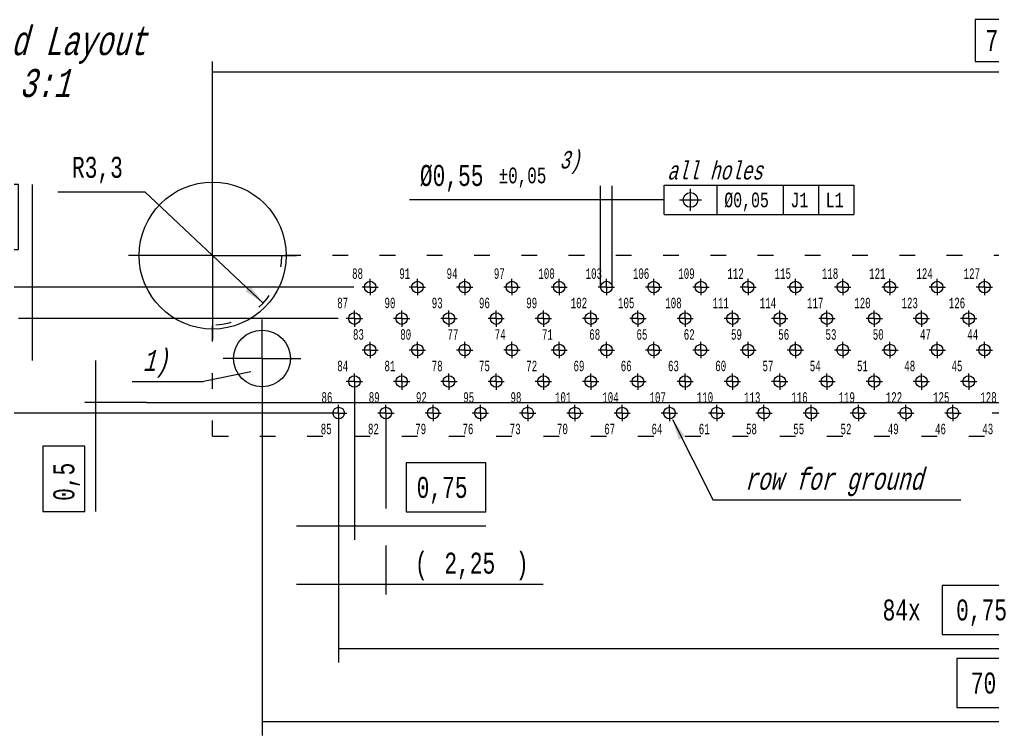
# Model space of a CAD drawing. Extents: x 0 to 420, y 0 to 297.
# Drawn here: x 71.11 to 117.49, y 197.75 to 231.86 of the extents above; entities that cross this region are included whole.
import ezdxf
from ezdxf.enums import TextEntityAlignment as Align

# ---------------------------------------------------------------- set-up
doc = ezdxf.new("R2010")
doc.units = 0
doc.linetypes.add('CENTERLINE', pattern=[30, 12, -1.5, 3, -1.5, 12])
doc.linetypes.add('SHORT_DASH', pattern=[3, 0.75, -1.5, 0.75])
doc.layers.add('6', color=7, linetype='CONTINUOUS')
doc.styles.get("Standard").update_dxf_attribs({"font": 'monotxt.shx'})
doc.dimstyles.new('DSTYLE10', dxfattribs={"dimtxt": 1, "dimasz": 1, "dimexe": 2, "dimexo": 0, "dimgap": 2, "dimtad": 1, "dimrnd": 0.01, "dimzin": 11, "dimcen": 0.09, "dimazin": 3, "dimtp": 0.05, "dimtfac": 1, "dimtdec": 4, "dimtofl": 0, "dimtmove": 0, "dimatfit": 3, "dimtolj": 1, "dimtzin": 0})
doc.dimstyles.new('DSTYLE2', dxfattribs={"dimtxt": 1, "dimasz": 1, "dimexe": 1.5, "dimexo": 0, "dimgap": 1.5, "dimtad": 1, "dimrnd": 0.01, "dimzin": 11, "dimcen": 0.09, "dimazin": 3, "dimtp": 0.05, "dimtfac": 1, "dimtdec": 4, "dimtofl": 0, "dimtmove": 0, "dimatfit": 3, "dimtolj": 1, "dimtzin": 0})
doc.dimstyles.new('DSTYLE5', dxfattribs={"dimtxt": 1, "dimasz": 1, "dimexe": 6, "dimexo": 0, "dimgap": 2, "dimtad": 1, "dimtih": 1, "dimtoh": 1, "dimrnd": 0.01, "dimzin": 11, "dimcen": 0.09, "dimse1": 1, "dimazin": 3, "dimtp": 0.05, "dimtm": 0.1, "dimtfac": 1, "dimtdec": 4, "dimtmove": 0, "dimatfit": 3, "dimtolj": 1, "dimtzin": 0})
doc.dimstyles.new('DSTYLE9', dxfattribs={"dimtxt": 1, "dimasz": 1, "dimexe": 2, "dimexo": 0, "dimgap": 2, "dimtad": 1, "dimrnd": 0.01, "dimzin": 11, "dimcen": 0.09, "dimazin": 3, "dimtol": 1, "dimtp": 0.05, "dimtfac": 1, "dimtdec": 4, "dimtofl": 0, "dimtmove": 0, "dimatfit": 3, "dimtolj": 1, "dimtzin": 0})

# ---------------------------------------------------------------- blocks, each defined once
blk = doc.blocks.new('*D43')
at = {"layer": '6', "color": 1, "linetype": 'CONTINUOUS'}
for p in [(82.126492, 215.06912), (76.481362, 214.61778)]:
    blk.add_line(p, (79.881362, 214.61778), dxfattribs=at)
at = {"layer": '6', "color": 1, "linetype": 'CONTINUOUS', "oblique": 15, "width": 0.7}
blk.add_text('1)', height=1, dxfattribs=at).set_placement((76.981362, 215.11778))
blk = doc.blocks.new('*D252')
at = {"layer": '6', "color": 1, "linetype": 'CONTINUOUS'}
for p in [(102.21061, 212.80707), (115.94193, 208.96029)]:
    blk.add_line(p, (104.14193, 208.96029), dxfattribs=at)
at = {"layer": '6', "color": 0, "linetype": 'CONTINUOUS'}
blk.add_solid([(102.21061, 212.80707), (102.51035, 211.8386), (102.80825, 211.98816)], dxfattribs=at)
at = {"layer": '6', "color": 1, "linetype": 'CONTINUOUS', "oblique": 15, "width": 0.7}
blk.add_text('row for ground', height=1, dxfattribs=at).set_placement((105.64193, 209.46029))
blk = doc.blocks.new('_AH13')
at = {"layer": '101', "color": 0, "linetype": 'CONTINUOUS'}
blk.add_solid([(0, 0), (-1, 0.166667), (-1, -0.166667), (0, 0)], dxfattribs=at)
blk = doc.blocks.new('*FC108')
at = {"layer": '6', "color": 1, "linetype": 'CONTINUOUS'}
for q in [(-2.467839, 0), (0, 0)]:
    blk.add_line((0, 0), q, dxfattribs=at)
at = {"layer": '6', "xscale": 0.5, "yscale": 0.5, "zscale": 0.5}
blk.add_blockref('_AH13', (-2.467839, 0), dxfattribs=at)
blk = doc.blocks.new('*D1423')
at = {"layer": '6', "color": 180, "linetype": 'CONTINUOUS'}
for p in [(72.945626, 223.6495), (82.716449, 218.35102)]:
    blk.add_line(p, (77.078959, 223.6495), dxfattribs=at)
at = {"layer": '6', "color": 0, "linetype": 'CONTINUOUS'}
blk.add_solid([(82.716449, 218.35102), (82.101916, 219.15732), (81.873628, 218.91443)], dxfattribs=at)
at = {"layer": '6', "color": 180, "rotation": 676.77557}
blk.add_blockref('_AH13', (82.716449, 218.35102), dxfattribs=at)
at = {"layer": '6', "color": 180, "linetype": 'CONTINUOUS', "width": 0.7}
blk.add_text('R3,3', height=1, dxfattribs=at).set_placement((73.612293, 224.31616))
blk = doc.blocks.new('*D1453')
at = {"layer": '6', "color": 1, "linetype": 'CONTINUOUS'}
for p, q in [((87.061816, 214.22355), (87.061816, 207.06803)), ((86.311816, 212.73471), (86.311816, 207.06803)), ((93.324859, 210.73503), (89.524859, 210.73503)), ((89.524859, 210.73503), (89.524859, 208.4017)), ((93.324859, 208.4017), (93.324859, 210.73503)), ((89.524859, 208.4017), (93.324859, 208.4017)), ((84.311816, 207.7347), (87.061816, 207.7347)), ((87.061816, 207.7347), (93.324859, 207.7347))]:
    blk.add_line(p, q, dxfattribs=at)
at = {"layer": '6', "color": 1}
for p, rotation in [((86.311816, 207.7347), 360), ((87.061816, 207.7347), 540)]:
    blk.add_blockref('_AH13', p, dxfattribs=dict(at, rotation=rotation))
at = {"layer": '6', "color": 1, "linetype": 'CONTINUOUS', "width": 0.7}
blk.add_text('0,75', height=1, dxfattribs=at).set_placement((90.024859, 209.06836))
blk = doc.blocks.new('*D1454')
at = {"layer": '6', "color": 1, "linetype": 'CONTINUOUS'}
for p, q in [((86.311816, 212.73471), (86.311816, 201.22847)), ((149.31182, 212.72355), (149.31182, 204.49152)), ((119.17848, 204.89547), (115.04515, 204.89547)), ((115.04515, 204.89547), (115.04515, 202.56214)), ((119.17848, 202.56214), (119.17848, 204.89547)), ((149.31182, 203.44768), (149.31182, 201.22847)), ((115.04515, 202.56214), (119.17848, 202.56214)), ((86.311816, 201.89514), (117.81182, 201.89514)), ((149.31182, 201.89514), (117.81182, 201.89514))]:
    blk.add_line(p, q, dxfattribs=at)
at = {"layer": '6', "color": 1}
for p, rotation in [((86.311816, 201.89514), 180), ((86.311816, 201.89514), 180), ((86.311816, 201.89514), 180), ((149.31182, 201.89514), 360), ((149.31182, 201.89514), 360), ((149.31182, 201.89514), 360)]:
    blk.add_blockref('_AH13', p, dxfattribs=dict(at, rotation=rotation))
at = {"layer": '6', "color": 1, "linetype": 'CONTINUOUS', "width": 0.7}
for s, p in [('84x  ', (112.21182, 203.22881)), ('0,75', (115.71182, 203.22881)), ('  (=63)', (118.51182, 203.22881))]:
    blk.add_text(s, height=1, dxfattribs=at).set_placement(p)
blk = doc.blocks.new('*D1462')
at = {"layer": '6', "color": 1, "linetype": 'CONTINUOUS'}
for p, q in [((82.661816, 213.86105), (82.661816, 197.74708)), ((152.96182, 213.86105), (152.96182, 204.9616)), ((152.96182, 203.00842), (152.96182, 197.74708)), ((119.87848, 201.41408), (115.74515, 201.41408)), ((115.74515, 201.41408), (115.74515, 199.08074)), ((119.87848, 199.08074), (119.87848, 201.41408)), ((115.74515, 199.08074), (119.87848, 199.08074)), ((82.661816, 198.41374), (117.81182, 198.41374)), ((152.96182, 198.41374), (117.81182, 198.41374))]:
    blk.add_line(p, q, dxfattribs=at)
at = {"layer": '6', "color": 1}
for p, rotation in [((82.661816, 198.41374), 180), ((152.96182, 198.41374), 360)]:
    blk.add_blockref('_AH13', p, dxfattribs=dict(at, rotation=rotation))
at = {"layer": '6', "color": 1, "linetype": 'CONTINUOUS', "width": 0.7}
blk.add_text('70,3', height=1, dxfattribs=at).set_placement((116.41182, 199.74741))
blk = doc.blocks.new('*D1476')
at = {"layer": '6', "color": 1, "linetype": 'CONTINUOUS'}
for p, q in [((119.01182, 231.86015), (116.61182, 231.86015)), ((116.61182, 231.86015), (116.61182, 229.86015)), ((119.01182, 229.86015), (119.01182, 231.86015)), ((80.311816, 224.61105), (80.311816, 229.85981)), ((116.61182, 229.86015), (119.01182, 229.86015)), ((155.31182, 228.29689), (155.31182, 229.85981)), ((80.311816, 229.35981), (117.81182, 229.35981)), ((155.31182, 229.35981), (117.81182, 229.35981)), ((155.31182, 224.61105), (155.31182, 225.52982))]:
    blk.add_line(p, q, dxfattribs=at)
at = {"layer": '6', "color": 1}
for p, rotation in [((80.311816, 229.35981), 180), ((155.31182, 229.35981), 360)]:
    blk.add_blockref('_AH13', p, dxfattribs=dict(at, rotation=rotation))
at = {"layer": '6', "color": 1, "linetype": 'CONTINUOUS', "width": 0.7}
blk.add_text('75', height=1, dxfattribs=at).set_placement((117.11182, 230.36015))
blk = doc.blocks.new('*D1580')
at = {"layer": '6', "color": 1, "linetype": 'CONTINUOUS'}
for p, q in [((98.786816, 219.11105), (98.786816, 223.92836)), ((99.336816, 219.11105), (99.336816, 223.92836)), ((98.786816, 223.26169), (89.678721, 223.26169)), ((101.33682, 223.26169), (98.786816, 223.26169))]:
    blk.add_line(p, q, dxfattribs=at)
at = {"layer": '6', "color": 1}
for p, rotation in [((98.786816, 223.26169), 720), ((98.786816, 223.26169), 720), ((99.336816, 223.26169), 540), ((99.336816, 223.26169), 540)]:
    blk.add_blockref('_AH13', p, dxfattribs=dict(at, rotation=rotation))
at = {"layer": '6', "color": 1, "linetype": 'CONTINUOUS', "width": 0.7}
for s, height, p in [('%%c0,55', 1, (90.178721, 223.92869)), ('%%p0,05', 0.75, (93.928721, 224.05369))]:
    blk.add_text(s, height=height, rotation=360, dxfattribs=at).set_placement(p)
blk = doc.blocks.new('*FC1115')
at = {"layer": '6', "color": 1, "linetype": 'CONTINUOUS'}
for p, q in [((0, 0), (0, 2)), ((0, 2), (12.9, 2)), ((3.6, 2), (3.6, 0)), ((8.1, 2), (8.1, 0)), ((10.5, 2), (10.5, 0)), ((12.9, 2), (12.9, 0)), ((1.8, 0.25), (1.8, 1.75)), ((1.05, 1), (2.55, 1)), ((0, 0), (12.9, 0))]:
    blk.add_line(p, q, dxfattribs=at)
blk.add_circle((1.8, 1), 0.5, dxfattribs=at)
at = {"layer": '6', "color": 1, "linetype": 'CONTINUOUS', "width": 0.7}
for s, p in [('%%c0,05', (4.1, 0.5)), ('J1', (8.6, 0.5)), ('L1', (11, 0.5))]:
    blk.add_text(s, height=1, dxfattribs=at).set_placement(p)
blk = doc.blocks.new('*D4930')
at = {"layer": '6', "color": 1, "linetype": 'CONTINUOUS'}
for p, q in [((74.727619, 215.61105), (74.727619, 213.11105)), ((77.162265, 213.61105), (74.227619, 213.61105)), ((85.924316, 213.11105), (74.227619, 213.11105)), ((74.727619, 213.11105), (74.727619, 208.42629)), ((74.227286, 211.52629), (72.227286, 211.52629)), ((72.227286, 211.52629), (72.227286, 208.42629)), ((74.227286, 208.42629), (74.227286, 211.52629)), ((72.227286, 208.42629), (74.227286, 208.42629))]:
    blk.add_line(p, q, dxfattribs=at)
at = {"layer": '6', "color": 1}
for p, rotation in [((74.727619, 213.61105), 630), ((74.727619, 213.11105), 450)]:
    blk.add_blockref('_AH13', p, dxfattribs=dict(at, rotation=rotation))
at = {"layer": '6', "color": 1, "linetype": 'CONTINUOUS', "width": 0.7}
blk.add_text('0,5', height=1, rotation=90, dxfattribs=at).set_placement((73.727286, 208.92629))
blk = doc.blocks.new('*D5068')
at = {"layer": '6', "color": 1, "linetype": 'CONTINUOUS'}
for p, q in [((86.311816, 212.72355), (86.311816, 204.45816)), ((88.561816, 212.72355), (88.561816, 208.5563)), ((88.561816, 206.79619), (88.561816, 204.45816)), ((84.311816, 204.95816), (88.561816, 204.95816)), ((88.561816, 204.95816), (96.044942, 204.95816))]:
    blk.add_line(p, q, dxfattribs=at)
at = {"layer": '6', "color": 1}
for p, rotation in [((86.311816, 204.95816), 360), ((86.311816, 204.95816), 360), ((86.311816, 204.95816), 360), ((88.561816, 204.95816), 540), ((88.561816, 204.95816), 540), ((88.561816, 204.95816), 540)]:
    blk.add_blockref('_AH13', p, dxfattribs=dict(at, rotation=rotation))
at = {"layer": '6', "color": 1, "linetype": 'CONTINUOUS', "width": 0.7}
for s, p in [('( ', (89.944942, 205.45849)), ('2,25', (91.344942, 205.45849)), (' )', (94.144942, 205.45849))]:
    blk.add_text(s, height=1, dxfattribs=at).set_placement(p)
blk = doc.blocks.new('*TX1444')
at = {"layer": '6', "color": 1, "linetype": 'CONTINUOUS', "oblique": 15, "width": 0.7}
for s, height, p in [('Board Layout', 1.33333, (0, 0)), ('3:1', 1.3333, (0, -2))]:
    blk.add_text(s, height=height, dxfattribs=at).set_placement(p, align=Align.MIDDLE_CENTER)
blk = doc.blocks.new('*D11318')
at = {"layer": '6', "color": 1, "linetype": 'CONTINUOUS'}
for p, q in [((71.073429, 223.99918), (68.740096, 223.99918)), ((68.740096, 223.99918), (68.740096, 220.89918)), ((71.073429, 220.89918), (71.073429, 223.99918)), ((71.740429, 219.11105), (71.740429, 223.99918)), ((68.740096, 220.89918), (71.073429, 220.89918)), ((87.036816, 219.11105), (71.073763, 219.11105)), ((71.740429, 215.61105), (71.740429, 219.11105)), ((86.286816, 217.61105), (71.073763, 217.61105))]:
    blk.add_line(p, q, dxfattribs=at)
at = {"layer": '6', "color": 1}
for p, rotation in [((71.740429, 219.11105), 630), ((71.740429, 217.61105), 810)]:
    blk.add_blockref('_AH13', p, dxfattribs=dict(at, rotation=rotation))
at = {"layer": '6', "color": 1, "linetype": 'CONTINUOUS', "width": 0.7}
blk.add_text('1,5', height=1, rotation=90, dxfattribs=at).set_placement((70.406763, 221.39918))
blk = doc.blocks.new('*D11319')
at = {"layer": '6', "color": 1, "linetype": 'CONTINUOUS'}
for p, q in [((67.713712, 221.11105), (67.713712, 213.11105)), ((87.036816, 219.11105), (67.047046, 219.11105)), ((85.536816, 213.11105), (67.047046, 213.11105)), ((67.713712, 213.11105), (67.713712, 202.27332)), ((67.046712, 208.33999), (64.713379, 208.33999)), ((64.713379, 208.33999), (64.713379, 204.90666)), ((67.046712, 204.90666), (67.046712, 208.33999)), ((64.713379, 204.90666), (67.046712, 204.90666))]:
    blk.add_line(p, q, dxfattribs=at)
at = {"layer": '6', "color": 1}
for p, rotation in [((67.713712, 219.11105), 630), ((67.713712, 219.11105), 630), ((67.713712, 219.11105), 630), ((67.713712, 213.11105), 810), ((67.713712, 213.11105), 810), ((67.713712, 213.11105), 810)]:
    blk.add_blockref('_AH13', p, dxfattribs=dict(at, rotation=rotation))
at = {"layer": '6', "color": 1, "linetype": 'CONTINUOUS', "width": 0.7}
for s, p in [('  (=6)', (66.380046, 207.67332)), ('1,5', (66.380046, 205.57332)), ('4x  ', (66.380046, 202.77332))]:
    blk.add_text(s, height=1, rotation=90, dxfattribs=at).set_placement(p)

msp = doc.modelspace()

# ---------------------------------------------------------------- linework, layer by layer
at = {"layer": '6', "color": 3, "linetype": 'CENTERLINE'}
for p, q in [((80.311816, 220.61105), (80.311816, 224.61105)), ((80.311816, 220.61105), (76.311816, 220.61105)), ((80.311816, 220.61105), (84.311816, 220.61105)), ((80.311816, 220.61105), (80.311816, 216.61105)), ((87.811816, 219.11105), (87.811816, 219.49855)), ((90.061816, 219.11105), (90.061816, 219.49855)), ((92.311816, 219.11105), (92.311816, 219.49855)), ((94.561816, 219.11105), (94.561816, 219.49855)), ((96.811816, 219.11105), (96.811816, 219.49855)), ((99.061816, 219.11105), (99.061816, 219.49855)), ((101.31182, 219.11105), (101.31182, 219.49855)), ((103.56182, 219.11105), (103.56182, 219.49855)), ((105.81182, 219.11105), (105.81182, 219.49855)), ((108.06182, 219.11105), (108.06182, 219.49855)), ((110.31182, 219.11105), (110.31182, 219.49855)), ((112.56182, 219.11105), (112.56182, 219.49855)), ((114.81182, 219.11105), (114.81182, 219.49855)), ((117.06182, 219.11105), (117.06182, 219.49855)), ((87.811816, 219.11105), (87.424316, 219.11105)), ((87.811816, 219.11105), (88.199316, 219.11105)), ((87.811816, 219.11105), (87.811816, 218.72355)), ((90.061816, 219.11105), (89.674316, 219.11105)), ((90.061816, 219.11105), (90.061816, 218.72355)), ((90.061816, 219.11105), (90.449316, 219.11105)), ((92.311816, 219.11105), (91.924316, 219.11105)), ((92.311816, 219.11105), (92.311816, 218.72355)), ((92.311816, 219.11105), (92.699316, 219.11105)), ((94.561816, 219.11105), (94.174316, 219.11105)), ((94.561816, 219.11105), (94.561816, 218.72355)), ((94.561816, 219.11105), (94.949316, 219.11105)), ((96.811816, 219.11105), (96.424316, 219.11105)), ((96.811816, 219.11105), (96.811816, 218.72355)), ((96.811816, 219.11105), (97.199316, 219.11105)), ((99.061816, 219.11105), (98.674316, 219.11105)), ((99.061816, 219.11105), (99.061816, 218.72355)), ((99.061816, 219.11105), (99.449316, 219.11105)), ((101.31182, 219.11105), (100.92432, 219.11105)), ((101.31182, 219.11105), (101.31182, 218.72355)), ((101.31182, 219.11105), (101.69932, 219.11105)), ((103.56182, 219.11105), (103.17432, 219.11105)), ((103.56182, 219.11105), (103.56182, 218.72355)), ((103.56182, 219.11105), (103.94932, 219.11105)), ((105.81182, 219.11105), (105.42432, 219.11105)), ((105.81182, 219.11105), (105.81182, 218.72355)), ((105.81182, 219.11105), (106.19932, 219.11105)), ((108.06182, 219.11105), (107.67432, 219.11105)), ((108.06182, 219.11105), (108.06182, 218.72355)), ((108.06182, 219.11105), (108.44932, 219.11105)), ((110.31182, 219.11105), (109.92432, 219.11105)), ((110.31182, 219.11105), (110.31182, 218.72355)), ((110.31182, 219.11105), (110.69932, 219.11105)), ((112.56182, 219.11105), (112.17432, 219.11105)), ((112.56182, 219.11105), (112.56182, 218.72355)), ((112.56182, 219.11105), (112.94932, 219.11105)), ((114.81182, 219.11105), (114.42432, 219.11105)), ((114.81182, 219.11105), (114.81182, 218.72355)), ((114.81182, 219.11105), (115.19932, 219.11105)), ((117.06182, 219.11105), (116.67432, 219.11105)), ((117.06182, 219.11105), (117.06182, 218.72355)), ((117.06182, 219.11105), (117.44932, 219.11105)), ((87.061816, 217.61105), (87.061816, 217.99855)), ((89.311816, 217.61105), (89.311816, 217.99855)), ((91.561816, 217.61105), (91.561816, 217.99855)), ((93.811816, 217.61105), (93.811816, 217.99855)), ((96.061816, 217.61105), (96.061816, 217.99855)), ((98.311816, 217.61105), (98.311816, 217.99855)), ((100.56182, 217.61105), (100.56182, 217.99855)), ((102.81182, 217.61105), (102.81182, 217.99855)), ((105.06182, 217.61105), (105.06182, 217.99855)), ((107.31182, 217.61105), (107.31182, 217.99855)), ((109.56182, 217.61105), (109.56182, 217.99855)), ((111.81182, 217.61105), (111.81182, 217.99855)), ((114.06182, 217.61105), (114.06182, 217.99855)), ((116.31182, 217.61105), (116.31182, 217.99855)), ((82.661816, 215.71105), (82.661816, 217.56105)), ((87.061816, 217.61105), (86.674316, 217.61105)), ((87.061816, 217.61105), (87.449316, 217.61105)), ((87.061816, 217.61105), (87.061816, 217.22355)), ((89.311816, 217.61105), (88.924316, 217.61105)), ((89.311816, 217.61105), (89.699316, 217.61105)), ((89.311816, 217.61105), (89.311816, 217.22355)), ((91.561816, 217.61105), (91.174316, 217.61105)), ((91.561816, 217.61105), (91.949316, 217.61105)), ((91.561816, 217.61105), (91.561816, 217.22355)), ((93.811816, 217.61105), (93.424316, 217.61105)), ((93.811816, 217.61105), (94.199316, 217.61105)), ((93.811816, 217.61105), (93.811816, 217.22355)), ((96.061816, 217.61105), (95.674316, 217.61105)), ((96.061816, 217.61105), (96.449316, 217.61105)), ((96.061816, 217.61105), (96.061816, 217.22355)), ((98.311816, 217.61105), (97.924316, 217.61105)), ((98.311816, 217.61105), (98.699316, 217.61105)), ((98.311816, 217.61105), (98.311816, 217.22355)), ((100.56182, 217.61105), (100.17432, 217.61105)), ((100.56182, 217.61105), (100.94932, 217.61105)), ((100.56182, 217.61105), (100.56182, 217.22355)), ((102.81182, 217.61105), (102.42432, 217.61105)), ((102.81182, 217.61105), (103.19932, 217.61105)), ((102.81182, 217.61105), (102.81182, 217.22355)), ((105.06182, 217.61105), (104.67432, 217.61105)), ((105.06182, 217.61105), (105.44932, 217.61105)), ((105.06182, 217.61105), (105.06182, 217.22355)), ((107.31182, 217.61105), (106.92432, 217.61105)), ((107.31182, 217.61105), (107.69932, 217.61105)), ((107.31182, 217.61105), (107.31182, 217.22355)), ((109.56182, 217.61105), (109.17432, 217.61105)), ((109.56182, 217.61105), (109.94932, 217.61105)), ((109.56182, 217.61105), (109.56182, 217.22355)), ((111.81182, 217.61105), (111.42432, 217.61105)), ((111.81182, 217.61105), (112.19932, 217.61105)), ((111.81182, 217.61105), (111.81182, 217.22355)), ((114.06182, 217.61105), (113.67432, 217.61105)), ((114.06182, 217.61105), (114.44932, 217.61105)), ((114.06182, 217.61105), (114.06182, 217.22355)), ((116.31182, 217.61105), (115.92432, 217.61105)), ((116.31182, 217.61105), (116.69932, 217.61105)), ((116.31182, 217.61105), (116.31182, 217.22355)), ((87.811816, 216.11105), (87.811816, 216.49855)), ((90.061816, 216.11105), (90.061816, 216.49855)), ((92.311816, 216.11105), (92.311816, 216.49855)), ((94.561816, 216.11105), (94.561816, 216.49855)), ((96.811816, 216.11105), (96.811816, 216.49855)), ((99.061816, 216.11105), (99.061816, 216.49855)), ((101.31182, 216.11105), (101.31182, 216.49855)), ((103.56182, 216.11105), (103.56182, 216.49855)), ((105.81182, 216.11105), (105.81182, 216.49855)), ((108.06182, 216.11105), (108.06182, 216.49855)), ((110.31182, 216.11105), (110.31182, 216.49855)), ((112.56182, 216.11105), (112.56182, 216.49855)), ((114.81182, 216.11105), (114.81182, 216.49855)), ((117.06182, 216.11105), (117.06182, 216.49855)), ((82.661816, 215.71105), (80.811816, 215.71105)), ((82.661816, 215.71105), (84.511816, 215.71105)), ((82.661816, 215.71105), (82.661816, 213.86105)), ((87.811816, 216.11105), (87.424316, 216.11105)), ((87.811816, 216.11105), (88.199316, 216.11105)), ((87.811816, 216.11105), (87.811816, 215.72355)), ((90.061816, 216.11105), (89.674316, 216.11105)), ((90.061816, 216.11105), (90.449316, 216.11105)), ((90.061816, 216.11105), (90.061816, 215.72355)), ((92.311816, 216.11105), (91.924316, 216.11105)), ((92.311816, 216.11105), (92.699316, 216.11105)), ((92.311816, 216.11105), (92.311816, 215.72355)), ((94.561816, 216.11105), (94.174316, 216.11105)), ((94.561816, 216.11105), (94.949316, 216.11105)), ((94.561816, 216.11105), (94.561816, 215.72355)), ((96.811816, 216.11105), (96.424316, 216.11105)), ((96.811816, 216.11105), (97.199316, 216.11105)), ((96.811816, 216.11105), (96.811816, 215.72355)), ((99.061816, 216.11105), (98.674316, 216.11105)), ((99.061816, 216.11105), (99.449316, 216.11105)), ((99.061816, 216.11105), (99.061816, 215.72355)), ((101.31182, 216.11105), (100.92432, 216.11105)), ((101.31182, 216.11105), (101.69932, 216.11105)), ((101.31182, 216.11105), (101.31182, 215.72355)), ((103.56182, 216.11105), (103.17432, 216.11105)), ((103.56182, 216.11105), (103.94932, 216.11105)), ((103.56182, 216.11105), (103.56182, 215.72355)), ((105.81182, 216.11105), (105.42432, 216.11105)), ((105.81182, 216.11105), (106.19932, 216.11105)), ((105.81182, 216.11105), (105.81182, 215.72355)), ((108.06182, 216.11105), (107.67432, 216.11105)), ((108.06182, 216.11105), (108.44932, 216.11105)), ((108.06182, 216.11105), (108.06182, 215.72355)), ((110.31182, 216.11105), (109.92432, 216.11105)), ((110.31182, 216.11105), (110.69932, 216.11105)), ((110.31182, 216.11105), (110.31182, 215.72355)), ((112.56182, 216.11105), (112.17432, 216.11105)), ((112.56182, 216.11105), (112.94932, 216.11105)), ((112.56182, 216.11105), (112.56182, 215.72355)), ((114.81182, 216.11105), (114.42432, 216.11105)), ((114.81182, 216.11105), (115.19932, 216.11105)), ((114.81182, 216.11105), (114.81182, 215.72355)), ((117.06182, 216.11105), (116.67432, 216.11105)), ((117.06182, 216.11105), (117.44932, 216.11105)), ((117.06182, 216.11105), (117.06182, 215.72355)), ((87.061816, 214.61105), (87.061816, 214.99855)), ((89.311816, 214.61105), (89.311816, 214.99855)), ((91.561816, 214.61105), (91.561816, 214.99855)), ((93.811816, 214.61105), (93.811816, 214.99855)), ((96.061816, 214.61105), (96.061816, 214.99855)), ((98.311816, 214.61105), (98.311816, 214.99855)), ((100.56182, 214.61105), (100.56182, 214.99855)), ((102.81182, 214.61105), (102.81182, 214.99855)), ((105.06182, 214.61105), (105.06182, 214.99855)), ((107.31182, 214.61105), (107.31182, 214.99855)), ((109.56182, 214.61105), (109.56182, 214.99855)), ((111.81182, 214.61105), (111.81182, 214.99855)), ((114.06182, 214.61105), (114.06182, 214.99855)), ((116.31182, 214.61105), (116.31182, 214.99855)), ((87.061816, 214.61105), (86.674316, 214.61105)), ((87.061816, 214.61105), (87.449316, 214.61105)), ((87.061816, 214.61105), (87.061816, 214.22355)), ((89.311816, 214.61105), (88.924316, 214.61105)), ((89.311816, 214.61105), (89.699316, 214.61105)), ((89.311816, 214.61105), (89.311816, 214.22355)), ((91.561816, 214.61105), (91.174316, 214.61105)), ((91.561816, 214.61105), (91.949316, 214.61105)), ((91.561816, 214.61105), (91.561816, 214.22355)), ((93.811816, 214.61105), (93.424316, 214.61105)), ((93.811816, 214.61105), (94.199316, 214.61105)), ((93.811816, 214.61105), (93.811816, 214.22355)), ((96.061816, 214.61105), (95.674316, 214.61105)), ((96.061816, 214.61105), (96.449316, 214.61105)), ((96.061816, 214.61105), (96.061816, 214.22355)), ((98.311816, 214.61105), (97.924316, 214.61105)), ((98.311816, 214.61105), (98.699316, 214.61105)), ((98.311816, 214.61105), (98.311816, 214.22355)), ((100.56182, 214.61105), (100.17432, 214.61105)), ((100.56182, 214.61105), (100.94932, 214.61105)), ((100.56182, 214.61105), (100.56182, 214.22355)), ((102.81182, 214.61105), (102.42432, 214.61105)), ((102.81182, 214.61105), (103.19932, 214.61105)), ((102.81182, 214.61105), (102.81182, 214.22355)), ((105.06182, 214.61105), (104.67432, 214.61105)), ((105.06182, 214.61105), (105.44932, 214.61105)), ((105.06182, 214.61105), (105.06182, 214.22355)), ((107.31182, 214.61105), (106.92432, 214.61105)), ((107.31182, 214.61105), (107.69932, 214.61105)), ((107.31182, 214.61105), (107.31182, 214.22355)), ((109.56182, 214.61105), (109.17432, 214.61105)), ((109.56182, 214.61105), (109.94932, 214.61105)), ((109.56182, 214.61105), (109.56182, 214.22355)), ((111.81182, 214.61105), (111.42432, 214.61105)), ((111.81182, 214.61105), (112.19932, 214.61105)), ((111.81182, 214.61105), (111.81182, 214.22355)), ((114.06182, 214.61105), (113.67432, 214.61105)), ((114.06182, 214.61105), (114.44932, 214.61105)), ((114.06182, 214.61105), (114.06182, 214.22355)), ((116.31182, 214.61105), (115.92432, 214.61105)), ((116.31182, 214.61105), (116.69932, 214.61105)), ((116.31182, 214.61105), (116.31182, 214.22355)), ((86.311816, 213.11105), (86.311816, 213.49855)), ((88.561816, 213.11105), (88.561816, 213.49855)), ((90.811816, 213.11105), (90.811816, 213.49855)), ((93.061816, 213.11105), (93.061816, 213.49855)), ((95.311816, 213.11105), (95.311816, 213.49855)), ((97.561816, 213.11105), (97.561816, 213.49855)), ((99.811816, 213.11105), (99.811816, 213.49855)), ((102.06182, 213.11105), (102.06182, 213.49855)), ((104.31182, 213.11105), (104.31182, 213.49855)), ((106.56182, 213.11105), (106.56182, 213.49855)), ((108.81182, 213.11105), (108.81182, 213.49855)), ((111.06182, 213.11105), (111.06182, 213.49855)), ((113.31182, 213.11105), (113.31182, 213.49855)), ((115.56182, 213.11105), (115.56182, 213.49855)), ((86.311816, 213.11105), (85.924316, 213.11105)), ((86.311816, 213.11105), (86.699316, 213.11105)), ((86.311816, 213.11105), (86.311816, 212.72355)), ((88.561816, 213.11105), (88.174316, 213.11105)), ((88.561816, 213.11105), (88.949316, 213.11105)), ((88.561816, 213.11105), (88.561816, 212.72355)), ((90.811816, 213.11105), (90.424316, 213.11105)), ((90.811816, 213.11105), (91.199316, 213.11105)), ((90.811816, 213.11105), (90.811816, 212.72355)), ((93.061816, 213.11105), (92.674316, 213.11105)), ((93.061816, 213.11105), (93.449316, 213.11105)), ((93.061816, 213.11105), (93.061816, 212.72355)), ((95.311816, 213.11105), (94.924316, 213.11105)), ((95.311816, 213.11105), (95.699316, 213.11105)), ((95.311816, 213.11105), (95.311816, 212.72355)), ((97.561816, 213.11105), (97.174316, 213.11105)), ((97.561816, 213.11105), (97.949316, 213.11105)), ((97.561816, 213.11105), (97.561816, 212.72355)), ((99.811816, 213.11105), (99.424316, 213.11105)), ((99.811816, 213.11105), (100.19932, 213.11105)), ((99.811816, 213.11105), (99.811816, 212.72355)), ((102.06182, 213.11105), (101.67432, 213.11105)), ((102.06182, 213.11105), (102.44932, 213.11105)), ((102.06182, 213.11105), (102.06182, 212.72355)), ((104.31182, 213.11105), (103.92432, 213.11105)), ((104.31182, 213.11105), (104.69932, 213.11105)), ((104.31182, 213.11105), (104.31182, 212.72355)), ((106.56182, 213.11105), (106.17432, 213.11105)), ((106.56182, 213.11105), (106.94932, 213.11105)), ((106.56182, 213.11105), (106.56182, 212.72355)), ((108.81182, 213.11105), (108.42432, 213.11105)), ((108.81182, 213.11105), (109.19932, 213.11105)), ((108.81182, 213.11105), (108.81182, 212.72355)), ((111.06182, 213.11105), (110.67432, 213.11105)), ((111.06182, 213.11105), (111.44932, 213.11105)), ((111.06182, 213.11105), (111.06182, 212.72355)), ((113.31182, 213.11105), (112.92432, 213.11105)), ((113.31182, 213.11105), (113.69932, 213.11105)), ((113.31182, 213.11105), (113.31182, 212.72355)), ((115.56182, 213.11105), (115.17432, 213.11105)), ((115.56182, 213.11105), (115.94932, 213.11105)), ((115.56182, 213.11105), (115.56182, 212.72355)), ((117.81182, 213.11105), (117.42432, 213.11105))]:
    msp.add_line(p, q, dxfattribs=at)
at = {"layer": '6', "color": 1, "linetype": 'CONTINUOUS'}
for p, q in [((80.311816, 220.61105), (80.311816, 220.61105)), ((80.311816, 220.61105), (80.311816, 220.61105)), ((87.811816, 219.11105), (87.811816, 219.11105)), ((87.811816, 219.11105), (87.811816, 219.11105)), ((82.661816, 215.71105), (82.661816, 215.71105)), ((82.661816, 215.71105), (82.661816, 215.71105))]:
    msp.add_line(p, q, dxfattribs=at)
at = {"layer": '6', "color": 180, "linetype": 'SHORT_DASH'}
for p, q in [((152.01182, 220.61105), (83.611816, 220.61105)), ((80.311816, 212.01105), (80.311816, 217.31446)), ((80.311816, 212.01105), (155.31182, 212.01105))]:
    msp.add_line(p, q, dxfattribs=at)
at = {"layer": '6', "color": 3, "linetype": 'CONTINUOUS'}
msp.add_line((77.162265, 213.61105), (162.51213, 213.61105), dxfattribs=at)
for centre, radius in [((80.311816, 220.61105), 3.5), ((82.661816, 215.71105), 1.35), ((86.311816, 213.11105), 0.275), ((88.561816, 213.11105), 0.275), ((90.811816, 213.11105), 0.275), ((93.061816, 213.11105), 0.275), ((95.311816, 213.11105), 0.275), ((97.561816, 213.11105), 0.275), ((99.811816, 213.11105), 0.275), ((102.06182, 213.11105), 0.275), ((104.31182, 213.11105), 0.275), ((106.56182, 213.11105), 0.275), ((108.81182, 213.11105), 0.275), ((111.06182, 213.11105), 0.275), ((113.31182, 213.11105), 0.275), ((115.56182, 213.11105), 0.275)]:
    msp.add_circle(centre, radius, dxfattribs=at)
at = {"layer": '6', "color": 150, "linetype": 'CONTINUOUS'}
for centre in [(87.811816, 219.11105), (90.061816, 219.11105), (92.311816, 219.11105), (94.561816, 219.11105), (96.811816, 219.11105), (99.061816, 219.11105), (101.31182, 219.11105), (103.56182, 219.11105), (105.81182, 219.11105), (108.06182, 219.11105), (110.31182, 219.11105), (112.56182, 219.11105), (114.81182, 219.11105), (117.06182, 219.11105), (87.061816, 217.61105), (89.311816, 217.61105), (91.561816, 217.61105), (93.811816, 217.61105), (96.061816, 217.61105), (98.311816, 217.61105), (100.56182, 217.61105), (102.81182, 217.61105), (105.06182, 217.61105), (107.31182, 217.61105), (109.56182, 217.61105), (111.81182, 217.61105), (114.06182, 217.61105), (116.31182, 217.61105), (87.811816, 216.11105), (90.061816, 216.11105), (92.311816, 216.11105), (94.561816, 216.11105), (96.811816, 216.11105), (99.061816, 216.11105), (101.31182, 216.11105), (103.56182, 216.11105), (105.81182, 216.11105), (108.06182, 216.11105), (110.31182, 216.11105), (112.56182, 216.11105), (114.81182, 216.11105), (117.06182, 216.11105), (87.061816, 214.61105), (89.311816, 214.61105), (91.561816, 214.61105), (93.811816, 214.61105), (96.061816, 214.61105), (98.311816, 214.61105), (100.56182, 214.61105), (102.81182, 214.61105), (105.06182, 214.61105), (107.31182, 214.61105), (109.56182, 214.61105), (111.81182, 214.61105), (114.06182, 214.61105), (116.31182, 214.61105)]:
    msp.add_circle(centre, 0.275, dxfattribs=at)
at = {"layer": '6', "color": 180, "linetype": 'SHORT_DASH'}
msp.add_arc((80.311816, 220.61105), 3.3, 272.60525, 360, dxfattribs=at)

# ---------------------------------------------------------------- block references
at = {"layer": '6'}
for name, p in [('*TX1444', (72.318706, 230.83046)), ('*FC108', (101.80465, 223.26169))]:
    msp.add_blockref(name, p, dxfattribs=at)
at = {"layer": '6', "xscale": 0.7, "yscale": 0.7, "zscale": 0.7}
msp.add_blockref('*FC1115', (101.80465, 222.56169), dxfattribs=at)
at = {"layer": '6', "color": 1}
for name in ['*D43', '*D252']:
    msp.add_blockref(name, (0, 0), dxfattribs=at)

# ---------------------------------------------------------------- texts
at = {"layer": '6', "color": 1, "linetype": 'CONTINUOUS', "oblique": 15, "width": 0.7}
msp.add_text('3)', height=0.8333333, dxfattribs=at).set_placement((97.322743, 225.1758), align=Align.MIDDLE_CENTER)
msp.add_text('all holes', height=0.8333333, dxfattribs=at).set_placement((101.95774, 224.23724))
at = {"layer": '6', "color": 1, "linetype": 'CONTINUOUS', "width": 0.6}
for s, p in [('88', (87.21093, 219.75265)), ('91', (89.46093, 219.75265)), ('94', (91.71093, 219.75265)), ('97', (93.96093, 219.75265)), ('100', (96.21093, 219.75265)), ('103', (98.46093, 219.75265)), ('106', (100.71093, 219.75265)), ('109', (102.87308, 219.75265)), ('112', (105.21093, 219.75265)), ('115', (107.46093, 219.75265)), ('118', (109.71093, 219.75265)), ('121', (111.96093, 219.75265)), ('124', (114.21093, 219.75265)), ('127', (116.46093, 219.75265)), ('87', (86.50377, 218.35261)), ('90', (88.75377, 218.35261)), ('93', (91.00377, 218.35261)), ('96', (93.25377, 218.35261)), ('99', (95.50377, 218.35261)), ('102', (97.75377, 218.35261)), ('105', (100.00377, 218.35261)), ('108', (102.25377, 218.35261)), ('111', (104.50377, 218.35261)), ('114', (106.75377, 218.35261)), ('117', (109.00377, 218.35261)), ('120', (111.25377, 218.35261)), ('123', (113.50377, 218.35261)), ('126', (115.75377, 218.35261)), ('83', (87.25377, 216.85261)), ('80', (89.50377, 216.85261)), ('77', (91.75377, 216.85261)), ('74', (94.00377, 216.85261)), ('71', (96.25377, 216.85261)), ('68', (98.50377, 216.85261)), ('65', (100.75377, 216.85261)), ('62', (103.00377, 216.85261)), ('59', (105.25377, 216.85261)), ('56', (107.50377, 216.85261)), ('53', (109.75377, 216.85261)), ('50', (112.00377, 216.85261)), ('47', (114.25377, 216.85261)), ('44', (116.50377, 216.85261)), ('84', (86.50377, 215.35261)), ('81', (88.75377, 215.35261)), ('78', (91.00377, 215.35261)), ('75', (93.25377, 215.35261)), ('72', (95.50377, 215.35261)), ('69', (97.75377, 215.35261)), ('66', (100.00377, 215.35261)), ('63', (102.25377, 215.35261)), ('60', (104.50377, 215.35261)), ('57', (106.75377, 215.35261)), ('54', (109.00377, 215.35261)), ('51', (111.25377, 215.35261)), ('48', (113.50377, 215.35261)), ('45', (115.75377, 215.35261)), ('86', (85.75377, 213.85261)), ('89', (88.00377, 213.85261)), ('92', (90.25377, 213.85261)), ('95', (92.50377, 213.85261)), ('98', (94.75377, 213.85261)), ('101', (97.00377, 213.85261)), ('104', (99.25377, 213.85261)), ('107', (101.50377, 213.85261)), ('110', (103.75377, 213.85261)), ('113', (106.00377, 213.85261)), ('116', (108.25377, 213.85261)), ('119', (110.50377, 213.85261)), ('122', (112.75377, 213.85261)), ('125', (115.00377, 213.85261)), ('128', (117.25377, 213.85261)), ('85', (85.717942, 212.35098)), ('82', (87.967942, 212.35098)), ('79', (90.217942, 212.35098)), ('76', (92.467942, 212.35098)), ('73', (94.717942, 212.35098)), ('70', (96.967942, 212.35098)), ('67', (99.217942, 212.35098)), ('64', (101.46794, 212.35098)), ('61', (103.71794, 212.35098)), ('58', (105.96794, 212.35098)), ('55', (108.21794, 212.35098)), ('52', (110.46794, 212.35098)), ('49', (112.71794, 212.35098)), ('46', (114.96794, 212.35098)), ('43', (117.21794, 212.35098))]:
    msp.add_text(s, height=0.5, dxfattribs=at).set_placement(p, align=Align.MIDDLE_CENTER)

# ---------------------------------------------------------------- dimensions: what is measured, and where the dimension line sits
at = {"layer": '6', "color": 1, "linetype": 'CONTINUOUS'}
for base, p1, p2, dimstyle, picture, middle in [((155.31182, 229.35981), (80.311816, 224.61105), (155.31182, 224.61105), 'DSTYLE2', '*D1476', (117.81182, 230.86015)), ((152.96182, 198.41374), (82.661816, 213.86105), (152.96182, 213.86105), 'DSTYLE10', '*D1462', (117.81182, 200.24741)), ((87.061816, 207.7347), (86.311816, 212.73471), (87.061816, 214.22355), 'DSTYLE10', '*D1453', (91.424859, 209.56836))]:
    dim = msp.add_linear_dim(base=base, p1=p1, p2=p2, dimstyle=dimstyle, override={"dimblk": '_AH13', "dimsah": 0}, dxfattribs=at)
    dim.commit()
    dim.dimension.update_dxf_attribs({"geometry": picture, "text_midpoint": middle, "dimtype": 128})
at = {"layer": '6', "color": 180, "linetype": 'CONTINUOUS'}
dim = msp.add_radius_dim(center=(80.311816, 220.61105), mpoint=(82.716449, 218.35102), dimstyle='DSTYLE5', override={"dimblk": '_AH13', "dimsah": 0}, dxfattribs=at)
dim.commit()
dim.dimension.update_dxf_attribs({"geometry": '*D1423', "text_midpoint": (75.012293, 223.64916)})
at = {"layer": '6', "color": 1, "linetype": 'CONTINUOUS'}
for base, p1, p2, angle, dimstyle, picture, middle, dimtype in [((98.786816, 223.26169), (99.336816, 219.11105), (98.786816, 219.11105), 180, 'DSTYLE9', '*D1580', (93.366221, 224.42869), 129), ((71.740429, 217.61105), (87.036816, 219.11105), (86.286816, 217.61105), 90, 'DSTYLE10', '*D11318', (69.906763, 222.44918), 128), ((74.727619, 213.61105), (85.924316, 213.11105), (77.162265, 213.61105), 90, 'DSTYLE2', '*D4930', (73.227286, 209.97629), 128)]:
    dim = msp.add_linear_dim(base=base, p1=p1, p2=p2, angle=angle, dimstyle=dimstyle, override={"dimblk": '_AH13', "dimsah": 0}, dxfattribs=at)
    dim.commit()
    dim.dimension.update_dxf_attribs({"geometry": picture, "text_midpoint": middle, "dimtype": dimtype})
dim = msp.add_linear_dim(base=(67.713712, 213.11105), p1=(87.036816, 219.11105), p2=(85.536816, 213.11105), angle=90, text='4x  <>  (=6)', dimstyle='DSTYLE10', override={"dimblk": '_AH13', "dimsah": 0}, dxfattribs=at)
dim.commit()
dim.dimension.update_dxf_attribs({"geometry": '*D11319', "text_midpoint": (65.880046, 207.32332), "dimtype": 128})
for base, p1, p2, text, dimstyle, picture, middle in [((88.561816, 204.95816), (86.311816, 212.72355), (88.561816, 212.72355), '( <> )', 'DSTYLE2', '*D5068', (92.744942, 205.95849)), ((149.31182, 201.89514), (86.311816, 212.73471), (149.31182, 212.72355), '84x  <>  (=63)', 'DSTYLE10', '*D1454', (117.81182, 203.72881))]:
    dim = msp.add_linear_dim(base=base, p1=p1, p2=p2, text=text, dimstyle=dimstyle, override={"dimblk": '_AH13', "dimsah": 0}, dxfattribs=at)
    dim.commit()
    dim.dimension.update_dxf_attribs({"geometry": picture, "text_midpoint": middle, "dimtype": 128})

doc.saveas('drawing.dxf')
